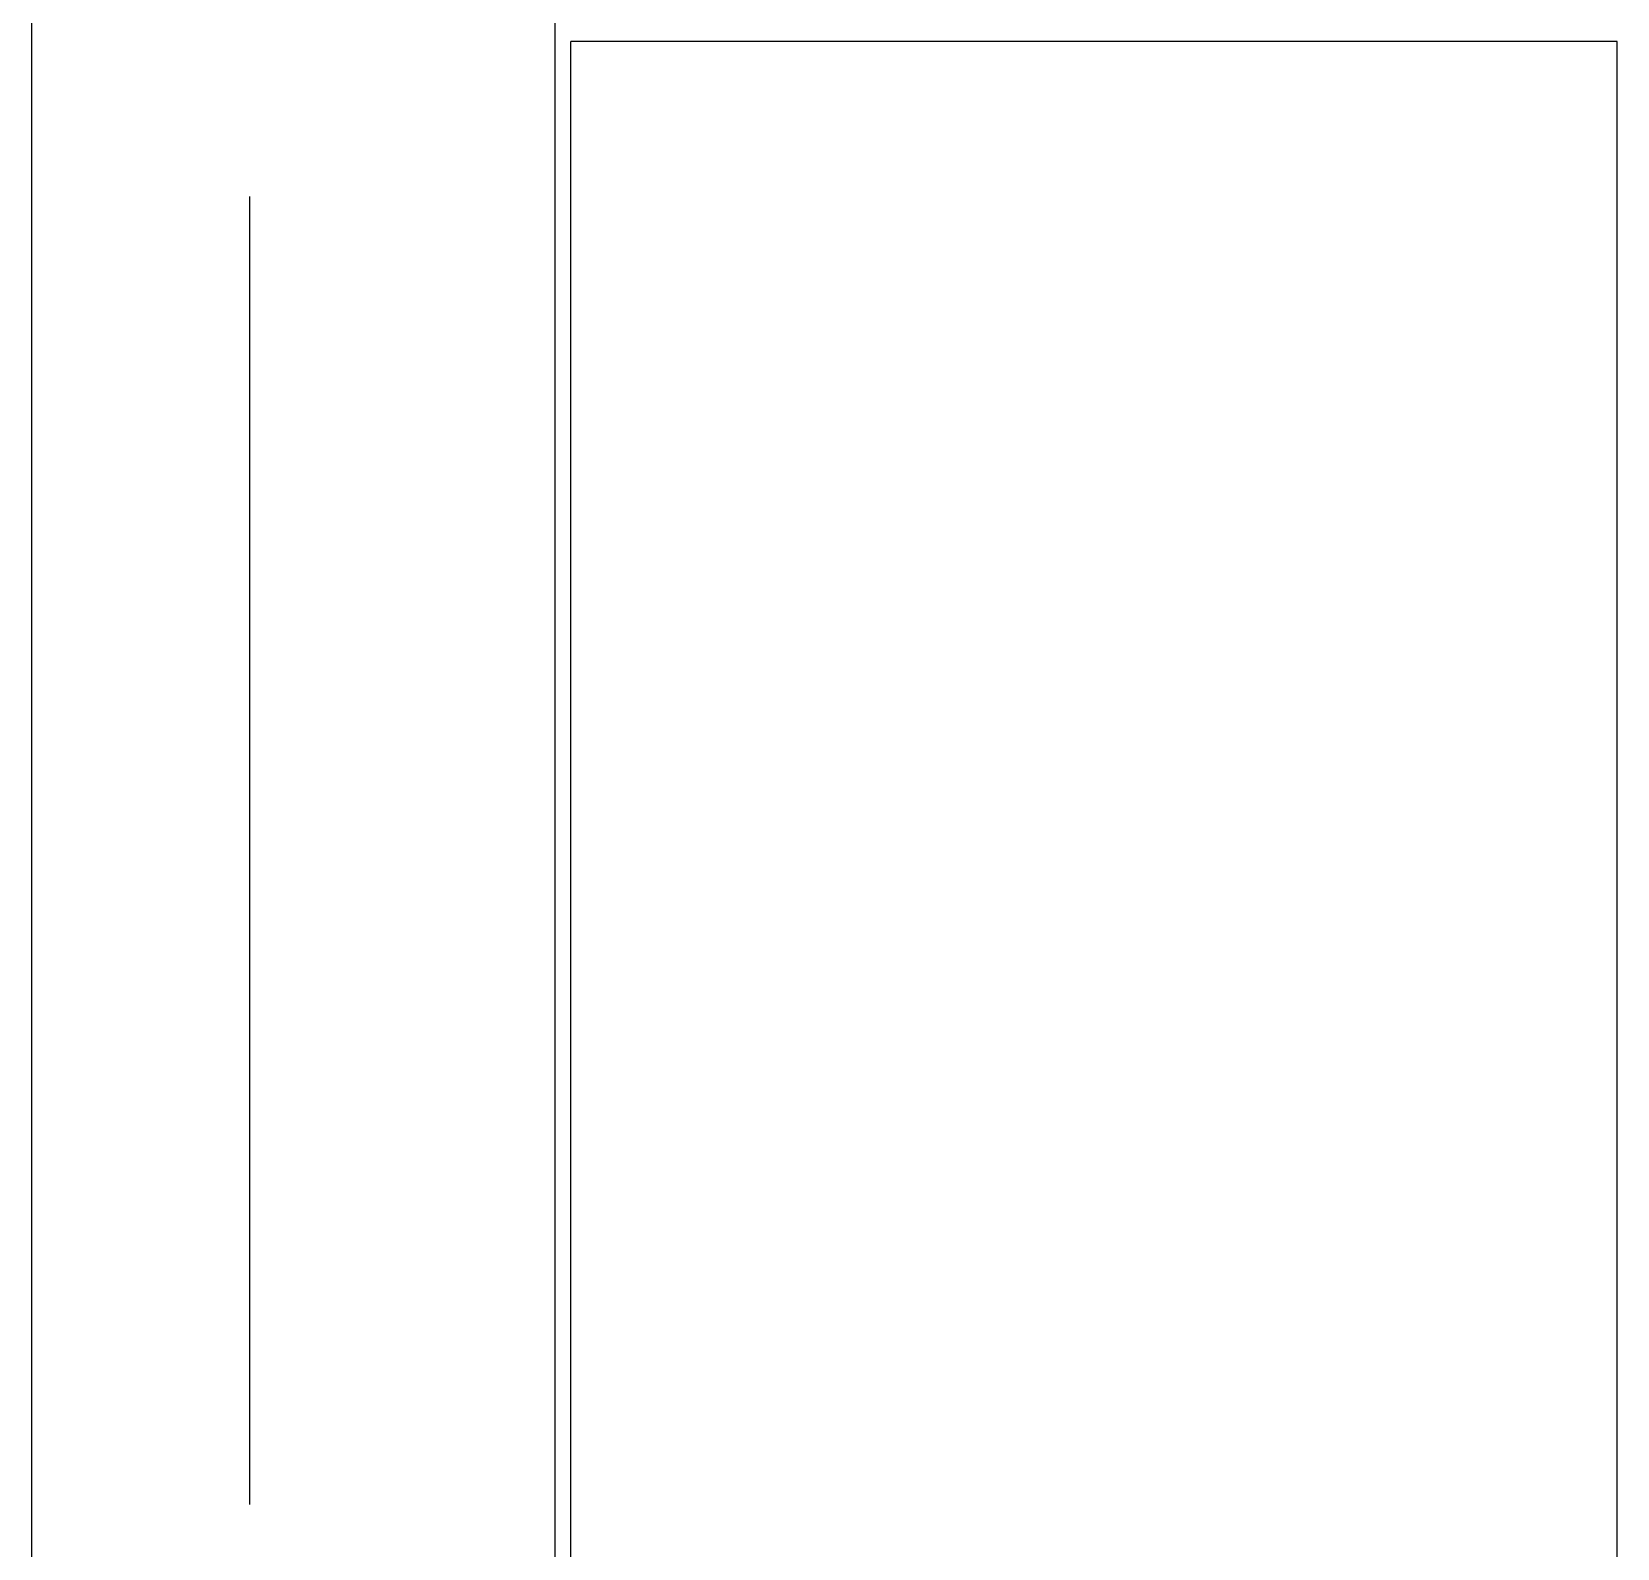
# Model space of a CAD drawing. Header units: metres. Extents: x 95 to 486, y 2972 to 3465.
# Drawn here: x 170.612 to 171.521, y 3041.144 to 3042.014 of the extents above; entities that cross this region are included whole.
import ezdxf

# ---------------------------------------------------------------- set-up
doc = ezdxf.new("R2010")
doc.units = ezdxf.units.M
doc.linetypes.add('CENTER2', pattern=[1.125, 0.75, -0.125, 0.125, -0.125])
doc.linetypes.add('DASHDOT2', pattern=[0.5, 0.25, -0.125, 0, -0.125])
doc.layers.add('0_LINEAS-MEDIANERAS', color=1, linetype='DASHDOT2')
doc.layers.add('0_MUROS', color=7, linetype='Continuous')

msp = doc.modelspace()

# ---------------------------------------------------------------- linework, layer by layer
at = {"layer": '0_LINEAS-MEDIANERAS', "linetype": 'CENTER2'}
msp.add_line((170.73737, 3027.66925), (170.73737, 3048.05925), dxfattribs=at)
at = {"layer": '0_MUROS'}
for p, q in [((170.61237, 3027.71925), (170.61237, 3048.20925)), ((170.61237, 3027.71925), (170.61237, 3048.20925)), ((170.91237, 3027.71925), (170.91237, 3047.90925)), ((170.91237, 3027.71925), (170.91237, 3047.90925))]:
    msp.add_line(p, q, dxfattribs=at)
at = {"layer": '0_MUROS', "color": 2}
for p, q in [((171.52134, 3042.00805), (170.92134, 3042.00805)), ((171.52134, 3042.00805), (170.92134, 3042.00805)), ((170.92134, 3039.64191), (170.92134, 3042.00805)), ((171.52134, 3039.64191), (171.52134, 3042.00805))]:
    msp.add_line(p, q, dxfattribs=at)

doc.saveas('drawing.dxf')
